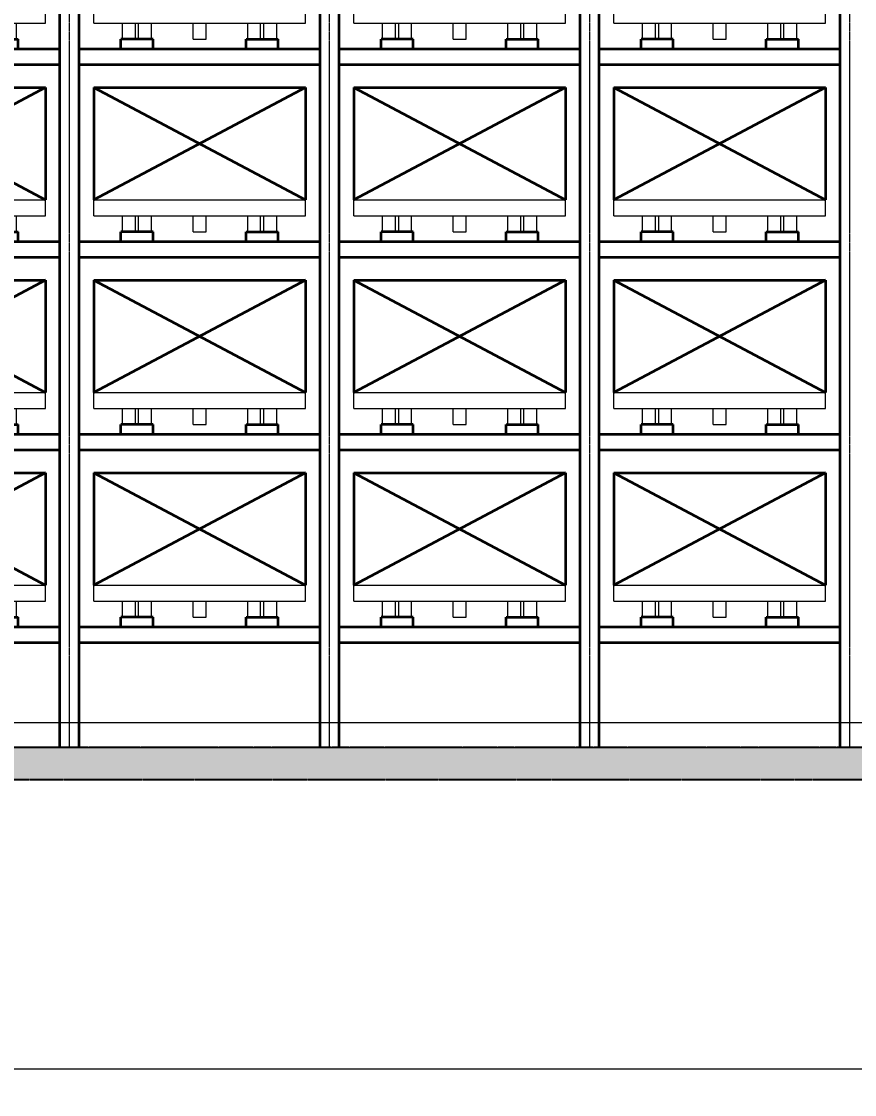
# Model space of a CAD drawing. Header units: millimetres. Extents: x -67280 to 67280, y -47520 to 47520.
# Drawn here: x 1152 to 6342, y 26402 to 33085 of the extents above; entities that cross this region are included whole.
import ezdxf

# ---------------------------------------------------------------- set-up
doc = ezdxf.new("R2010")
doc.units = ezdxf.units.MM
doc.linetypes.add('双点画线', pattern=[22, 12, -2, 2, -2, 2, -2])
doc.linetypes.add('点画线', pattern=[18, 12, -2, 2, -2])
doc.layers.get('0').update_dxf_attribs({"lineweight": 35})
for name, color, linetype, lineweight in [('7', 30, '双点画线', 18), ('ACADCAXA细实线层', 3, 'Continuous', 18), ('ACAD细实线', 2, 'Continuous', 18), ('EB0', 7, 'Continuous', 35), ('中心线层', 1, '点画线', 18), ('剖面线层', 6, 'Continuous', 18), ('尺寸线层', 4, 'Continuous', 18), ('标注层AM_5', 3, 'Continuous', 25), ('粗实线层AM_0', 7, 'Continuous', 50)]:
    doc.layers.add(name, color=color, linetype=linetype, lineweight=lineweight)
doc.styles.add('标准', font='', dxfattribs={"width": 0.667})
doc.styles.get('标准').set_extended_font_data('宋体')
doc.dimstyles.new('标准', dxfattribs={"dimscale": 160, "dimtxt": 2, "dimasz": 1, "dimexe": 1, "dimexo": 0, "dimgap": 1, "dimtad": 1, "dimdec": 1, "dimdsep": 46, "dimtxsty": '标准', "dimblk": '_CAXARROW', "dimcen": 0, "dimdle": 2, "dimaunit": 1, "dimadec": 0, "dimazin": 2, "dimtfac": 0.707107, "dimtdec": 3, "dimtmove": 0, "dimatfit": 3, "dimfxl": 0, "dimfrac": 2, "dimtolj": 1, "dimarcsym": 0})

# ---------------------------------------------------------------- blocks, each defined once
blk = doc.blocks.new('*X2')
at = {"layer": '剖面线层', "linetype": 'Continuous', "lineweight": 18}
h = blk.add_hatch(dxfattribs=at)
h.set_pattern_fill('AR-CONC', color=256, style=0)
h.set_pattern_definition([(50, (0, 0), (182.18467, -15.9391), [19.05, -209.55]), (355, (0, 0), (-35.2428, 191.05664), [15.24, -167.64]), (100.451, (15.18, -1.33), (146.9425, 175.1167), [16.19, -178.09]), (46.1842, (0, 50.8), (271.07904, -42.0423), [28.575, -314.325]), (96.6356, (22.6, 47.3), (237.4042, 247.4256), [24.285, -267.135]), (351.184, (0, 50.8), (237.4046, 247.4251), [22.86, -251.46]), (21, (25.4, 38.1), (151.61488, -102.26552), [19.05, -209.55]), (326, (25.4, 38.1), (61.80203, 184.18797), [15.24, -167.64]), (71.4514, (38.03, 29.58), (213.4165, 81.92286), [16.19, -178.09]), (37.5, (0, 0), (3.088603, 84.55504), [0, -165.608, 0, -170.18, 0, -168.275]), (7.5, (0, 0), (66.81966, 100.18057), [0, -97.028, 0, -161.798, 0, -64.135]), (-32.5, (-56.64, 0), (135.590595, -5.728744), [0, -63.5, 0, -198.12, 0, -262.89]), (-42.5, (-82.04, 0), (148.12918, 25.4265), [0, -82.55, 0, -131.572, 0, -186.69])])
h.paths.add_polyline_path([(-66115.6, -100), (-66115.6, 10.6), (-66115.6, 100), (0, 100), (0, -100)], flags=0)
at = {"layer": '7', "linetype": '双点画线', "lineweight": 25}
for p, q in [((0, 100), (-66115.6, 100)), ((-66115.6, -100), (0, -100))]:
    blk.add_line(p, q, dxfattribs=at)
blk = doc.blocks.new('*X92')
at = {"layer": '尺寸线层', "linetype": 'Continuous', "lineweight": 18}
for points in [[(-42288, 26562.1), (-42128, 26582.1), (-42128, 26542.1)], [(16032, 26562.1), (15872, 26582.1), (15872, 26542.1)]]:
    blk.add_hatch(color=0, dxfattribs=at).paths.add_polyline_path(points, flags=0)
at = {"layer": '尺寸线层', "color": 0}
for p, q in [((-42288, 28564.1), (-42288, 26402.1)), ((16032, 28561.1), (16032, 26402.1))]:
    blk.add_line(p, q, dxfattribs=at)
at = {"layer": '尺寸线层', "color": 0, "linetype": 'Continuous', "lineweight": 18}
blk.add_line((-42288, 26562.1), (16032, 26562.1), dxfattribs=at)
at = {"layer": '尺寸线层', "color": 0, "insert": (-14482.8, 26882.1), "char_height": 320, "width": 4210.934, "attachment_point": 5, "line_spacing_factor": 1.15057, "style": '标准'}
blk.add_mtext('\\T1.1;1620*36=58320', dxfattribs=at)
blk = doc.blocks.new('_CAXARROW')
blk.add_hatch(color=0).paths.add_polyline_path([(0, 0), (-1, 0.125), (-1, -0.125)], flags=0)
blk = doc.blocks.new('*X931')
at = {"layer": 'ACADCAXA细实线层', "linetype": 'Continuous', "lineweight": 18}
for p, q in [((0, 100), (0, 200)), ((0, 200), (1320, 200)), ((1320, 100), (1320, 200)), ((0, 100), (1320, 100)), ((180, 0), (180, 100)), ((260, 0), (260, 100)), ((280, 0), (280, 100)), ((360, 0), (360, 100)), ((620, 0), (620, 100)), ((700, 0), (700, 100)), ((960, 0), (960, 100)), ((1040, 0), (1040, 100)), ((1060, 0), (1060, 100)), ((1140, 0), (1140, 100)), ((180, 0), (260, 0)), ((280, 0), (360, 0)), ((620, 0), (700, 0)), ((1040, 0), (960, 0)), ((1060, 0), (1140, 0))]:
    blk.add_line(p, q, dxfattribs=at)
at = {"layer": 'EB0'}
for p, q in [((0, 900), (1320, 900)), ((1320, 900), (0, 200)), ((0, 900), (1320, 200)), ((0, 900), (0, 200)), ((1320, 900), (1320, 200))]:
    blk.add_line(p, q, dxfattribs=at)
blk = doc.blocks.new('*X932')
at = {"layer": 'EB0'}
for p, q in [((260, 100), (260, 160)), ((460, 160), (260, 160)), ((260, 100), (260, 160)), ((460, 160), (260, 160)), ((460, 100), (460, 160)), ((460, 100), (460, 160)), ((1040, 100), (1040, 160)), ((1040, 160), (1240, 160)), ((1040, 100), (1040, 160)), ((1040, 160), (1240, 160)), ((1240, 100), (1240, 160)), ((1240, 100), (1240, 160)), ((0, 100), (1500, 100)), ((1500, 0), (0, 0))]:
    blk.add_line(p, q, dxfattribs=at)
at = {"layer": '标注层AM_5'}
for p, q in [((0, 100), (1500, 100)), ((1500, 100), (0, 100)), ((0, 0), (1500, 0))]:
    blk.add_line(p, q, dxfattribs=at)
blk = doc.blocks.new('*X933')
at = {"layer": 'ACADCAXA细实线层', "linetype": 'Continuous', "lineweight": 18}
for p, q in [((0, 100), (0, 200)), ((0, 200), (1320, 200)), ((1320, 100), (1320, 200)), ((0, 100), (1320, 100)), ((180, 0), (180, 100)), ((260, 0), (260, 100)), ((280, 0), (280, 100)), ((360, 0), (360, 100)), ((620, 0), (620, 100)), ((700, 0), (700, 100)), ((960, 0), (960, 100)), ((1040, 0), (1040, 100)), ((1060, 0), (1060, 100)), ((1140, 0), (1140, 100)), ((180, 0), (260, 0)), ((280, 0), (360, 0)), ((620, 0), (700, 0)), ((1040, 0), (960, 0)), ((1060, 0), (1140, 0))]:
    blk.add_line(p, q, dxfattribs=at)
at = {"layer": 'EB0'}
for p, q in [((0, 900), (1320, 900)), ((1320, 900), (0, 200)), ((0, 900), (1320, 200)), ((0, 900), (0, 200)), ((1320, 900), (1320, 200))]:
    blk.add_line(p, q, dxfattribs=at)
blk = doc.blocks.new('*X934')
at = {"layer": 'EB0'}
for p, q in [((260, 100), (260, 160)), ((460, 160), (260, 160)), ((260, 100), (260, 160)), ((460, 160), (260, 160)), ((460, 100), (460, 160)), ((460, 100), (460, 160)), ((1040, 100), (1040, 160)), ((1040, 160), (1240, 160)), ((1040, 100), (1040, 160)), ((1040, 160), (1240, 160)), ((1240, 100), (1240, 160)), ((1240, 100), (1240, 160)), ((0, 100), (1500, 100)), ((1500, 0), (0, 0))]:
    blk.add_line(p, q, dxfattribs=at)
at = {"layer": '标注层AM_5'}
for p, q in [((0, 100), (1500, 100)), ((1500, 100), (0, 100)), ((0, 0), (1500, 0))]:
    blk.add_line(p, q, dxfattribs=at)
blk = doc.blocks.new('*X935')
at = {"layer": 'ACADCAXA细实线层', "linetype": 'Continuous', "lineweight": 18}
for p, q in [((0, 100), (0, 200)), ((0, 200), (1320, 200)), ((1320, 100), (1320, 200)), ((0, 100), (1320, 100)), ((180, 0), (180, 100)), ((260, 0), (260, 100)), ((280, 0), (280, 100)), ((360, 0), (360, 100)), ((620, 0), (620, 100)), ((700, 0), (700, 100)), ((960, 0), (960, 100)), ((1040, 0), (1040, 100)), ((1060, 0), (1060, 100)), ((1140, 0), (1140, 100)), ((180, 0), (260, 0)), ((280, 0), (360, 0)), ((620, 0), (700, 0)), ((1040, 0), (960, 0)), ((1060, 0), (1140, 0))]:
    blk.add_line(p, q, dxfattribs=at)
at = {"layer": 'EB0'}
for p, q in [((0, 900), (1320, 900)), ((1320, 900), (0, 200)), ((0, 900), (1320, 200)), ((0, 900), (0, 200)), ((1320, 900), (1320, 200))]:
    blk.add_line(p, q, dxfattribs=at)
blk = doc.blocks.new('*X936')
at = {"layer": 'EB0'}
for p, q in [((260, 100), (260, 160)), ((460, 160), (260, 160)), ((260, 100), (260, 160)), ((460, 160), (260, 160)), ((460, 100), (460, 160)), ((460, 100), (460, 160)), ((1040, 100), (1040, 160)), ((1040, 160), (1240, 160)), ((1040, 100), (1040, 160)), ((1040, 160), (1240, 160)), ((1240, 100), (1240, 160)), ((1240, 100), (1240, 160)), ((0, 100), (1500, 100)), ((1500, 0), (0, 0))]:
    blk.add_line(p, q, dxfattribs=at)
at = {"layer": '标注层AM_5'}
for p, q in [((0, 100), (1500, 100)), ((1500, 100), (0, 100)), ((0, 0), (1500, 0))]:
    blk.add_line(p, q, dxfattribs=at)
blk = doc.blocks.new('*X937')
at = {"layer": 'ACADCAXA细实线层', "linetype": 'Continuous', "lineweight": 18}
for p, q in [((0, 100), (0, 200)), ((0, 200), (1320, 200)), ((1320, 100), (1320, 200)), ((0, 100), (1320, 100)), ((180, 0), (180, 100)), ((260, 0), (260, 100)), ((280, 0), (280, 100)), ((360, 0), (360, 100)), ((620, 0), (620, 100)), ((700, 0), (700, 100)), ((960, 0), (960, 100)), ((1040, 0), (1040, 100)), ((1060, 0), (1060, 100)), ((1140, 0), (1140, 100)), ((180, 0), (260, 0)), ((280, 0), (360, 0)), ((620, 0), (700, 0)), ((1040, 0), (960, 0)), ((1060, 0), (1140, 0))]:
    blk.add_line(p, q, dxfattribs=at)
at = {"layer": 'EB0'}
for p, q in [((0, 900), (1320, 900)), ((1320, 900), (0, 200)), ((0, 900), (1320, 200)), ((0, 900), (0, 200)), ((1320, 900), (1320, 200))]:
    blk.add_line(p, q, dxfattribs=at)
blk = doc.blocks.new('*X938')
at = {"layer": 'EB0'}
for p, q in [((260, 100), (260, 160)), ((460, 160), (260, 160)), ((260, 100), (260, 160)), ((460, 160), (260, 160)), ((460, 100), (460, 160)), ((460, 100), (460, 160)), ((1040, 100), (1040, 160)), ((1040, 160), (1240, 160)), ((1040, 100), (1040, 160)), ((1040, 160), (1240, 160)), ((1240, 100), (1240, 160)), ((1240, 100), (1240, 160)), ((0, 100), (1500, 100)), ((1500, 0), (0, 0))]:
    blk.add_line(p, q, dxfattribs=at)
at = {"layer": '标注层AM_5'}
for p, q in [((0, 100), (1500, 100)), ((1500, 100), (0, 100)), ((0, 0), (1500, 0))]:
    blk.add_line(p, q, dxfattribs=at)
blk = doc.blocks.new('*X930')
at = {"layer": 'EB0'}
for p, q in [((1620, 0), (1620, 11200)), ((1740, 0), (1740, 11200))]:
    blk.add_line(p, q, dxfattribs=at)
at = {"layer": '中心线层'}
blk.add_line((1680, -3), (1680, 11203), dxfattribs=at)
at = {"layer": 'EB0'}
for name, p in [('*X937', (210, 4410)), ('*X935', (210, 3210)), ('*X933', (210, 2010)), ('*X931', (210, 810))]:
    blk.add_blockref(name, p, dxfattribs=at)
at = {"layer": '粗实线层AM_0'}
for name, p in [('*X938', (120, 4250)), ('*X936', (120, 3050)), ('*X934', (120, 1850)), ('*X932', (120, 650))]:
    blk.add_blockref(name, p, dxfattribs=at)
blk = doc.blocks.new('*X948')
at = {"layer": 'ACADCAXA细实线层', "linetype": 'Continuous', "lineweight": 18}
for p, q in [((0, 100), (0, 200)), ((0, 200), (1320, 200)), ((1320, 100), (1320, 200)), ((0, 100), (1320, 100)), ((180, 0), (180, 100)), ((260, 0), (260, 100)), ((280, 0), (280, 100)), ((360, 0), (360, 100)), ((620, 0), (620, 100)), ((700, 0), (700, 100)), ((960, 0), (960, 100)), ((1040, 0), (1040, 100)), ((1060, 0), (1060, 100)), ((1140, 0), (1140, 100)), ((180, 0), (260, 0)), ((280, 0), (360, 0)), ((620, 0), (700, 0)), ((1040, 0), (960, 0)), ((1060, 0), (1140, 0))]:
    blk.add_line(p, q, dxfattribs=at)
at = {"layer": 'EB0'}
for p, q in [((0, 900), (1320, 900)), ((1320, 900), (0, 200)), ((0, 900), (1320, 200)), ((0, 900), (0, 200)), ((1320, 900), (1320, 200))]:
    blk.add_line(p, q, dxfattribs=at)
blk = doc.blocks.new('*X949')
at = {"layer": 'EB0'}
for p, q in [((260, 100), (260, 160)), ((460, 160), (260, 160)), ((260, 100), (260, 160)), ((460, 160), (260, 160)), ((460, 100), (460, 160)), ((460, 100), (460, 160)), ((1040, 100), (1040, 160)), ((1040, 160), (1240, 160)), ((1040, 100), (1040, 160)), ((1040, 160), (1240, 160)), ((1240, 100), (1240, 160)), ((1240, 100), (1240, 160)), ((0, 100), (1500, 100)), ((1500, 0), (0, 0))]:
    blk.add_line(p, q, dxfattribs=at)
at = {"layer": '标注层AM_5'}
for p, q in [((0, 100), (1500, 100)), ((1500, 100), (0, 100)), ((0, 0), (1500, 0))]:
    blk.add_line(p, q, dxfattribs=at)
blk = doc.blocks.new('*X950')
at = {"layer": 'ACADCAXA细实线层', "linetype": 'Continuous', "lineweight": 18}
for p, q in [((0, 100), (0, 200)), ((0, 200), (1320, 200)), ((1320, 100), (1320, 200)), ((0, 100), (1320, 100)), ((180, 0), (180, 100)), ((260, 0), (260, 100)), ((280, 0), (280, 100)), ((360, 0), (360, 100)), ((620, 0), (620, 100)), ((700, 0), (700, 100)), ((960, 0), (960, 100)), ((1040, 0), (1040, 100)), ((1060, 0), (1060, 100)), ((1140, 0), (1140, 100)), ((180, 0), (260, 0)), ((280, 0), (360, 0)), ((620, 0), (700, 0)), ((1040, 0), (960, 0)), ((1060, 0), (1140, 0))]:
    blk.add_line(p, q, dxfattribs=at)
at = {"layer": 'EB0'}
for p, q in [((0, 900), (1320, 900)), ((1320, 900), (0, 200)), ((0, 900), (1320, 200)), ((0, 900), (0, 200)), ((1320, 900), (1320, 200))]:
    blk.add_line(p, q, dxfattribs=at)
blk = doc.blocks.new('*X951')
at = {"layer": 'EB0'}
for p, q in [((260, 100), (260, 160)), ((460, 160), (260, 160)), ((260, 100), (260, 160)), ((460, 160), (260, 160)), ((460, 100), (460, 160)), ((460, 100), (460, 160)), ((1040, 100), (1040, 160)), ((1040, 160), (1240, 160)), ((1040, 100), (1040, 160)), ((1040, 160), (1240, 160)), ((1240, 100), (1240, 160)), ((1240, 100), (1240, 160)), ((0, 100), (1500, 100)), ((1500, 0), (0, 0))]:
    blk.add_line(p, q, dxfattribs=at)
at = {"layer": '标注层AM_5'}
for p, q in [((0, 100), (1500, 100)), ((1500, 100), (0, 100)), ((0, 0), (1500, 0))]:
    blk.add_line(p, q, dxfattribs=at)
blk = doc.blocks.new('*X952')
at = {"layer": 'ACADCAXA细实线层', "linetype": 'Continuous', "lineweight": 18}
for p, q in [((0, 100), (0, 200)), ((0, 200), (1320, 200)), ((1320, 100), (1320, 200)), ((0, 100), (1320, 100)), ((180, 0), (180, 100)), ((260, 0), (260, 100)), ((280, 0), (280, 100)), ((360, 0), (360, 100)), ((620, 0), (620, 100)), ((700, 0), (700, 100)), ((960, 0), (960, 100)), ((1040, 0), (1040, 100)), ((1060, 0), (1060, 100)), ((1140, 0), (1140, 100)), ((180, 0), (260, 0)), ((280, 0), (360, 0)), ((620, 0), (700, 0)), ((1040, 0), (960, 0)), ((1060, 0), (1140, 0))]:
    blk.add_line(p, q, dxfattribs=at)
at = {"layer": 'EB0'}
for p, q in [((0, 900), (1320, 900)), ((1320, 900), (0, 200)), ((0, 900), (1320, 200)), ((0, 900), (0, 200)), ((1320, 900), (1320, 200))]:
    blk.add_line(p, q, dxfattribs=at)
blk = doc.blocks.new('*X953')
at = {"layer": 'EB0'}
for p, q in [((260, 100), (260, 160)), ((460, 160), (260, 160)), ((260, 100), (260, 160)), ((460, 160), (260, 160)), ((460, 100), (460, 160)), ((460, 100), (460, 160)), ((1040, 100), (1040, 160)), ((1040, 160), (1240, 160)), ((1040, 100), (1040, 160)), ((1040, 160), (1240, 160)), ((1240, 100), (1240, 160)), ((1240, 100), (1240, 160)), ((0, 100), (1500, 100)), ((1500, 0), (0, 0))]:
    blk.add_line(p, q, dxfattribs=at)
at = {"layer": '标注层AM_5'}
for p, q in [((0, 100), (1500, 100)), ((1500, 100), (0, 100)), ((0, 0), (1500, 0))]:
    blk.add_line(p, q, dxfattribs=at)
blk = doc.blocks.new('*X954')
at = {"layer": 'ACADCAXA细实线层', "linetype": 'Continuous', "lineweight": 18}
for p, q in [((0, 100), (0, 200)), ((0, 200), (1320, 200)), ((1320, 100), (1320, 200)), ((0, 100), (1320, 100)), ((180, 0), (180, 100)), ((260, 0), (260, 100)), ((280, 0), (280, 100)), ((360, 0), (360, 100)), ((620, 0), (620, 100)), ((700, 0), (700, 100)), ((960, 0), (960, 100)), ((1040, 0), (1040, 100)), ((1060, 0), (1060, 100)), ((1140, 0), (1140, 100)), ((180, 0), (260, 0)), ((280, 0), (360, 0)), ((620, 0), (700, 0)), ((1040, 0), (960, 0)), ((1060, 0), (1140, 0))]:
    blk.add_line(p, q, dxfattribs=at)
at = {"layer": 'EB0'}
for p, q in [((0, 900), (1320, 900)), ((1320, 900), (0, 200)), ((0, 900), (1320, 200)), ((0, 900), (0, 200)), ((1320, 900), (1320, 200))]:
    blk.add_line(p, q, dxfattribs=at)
blk = doc.blocks.new('*X955')
at = {"layer": 'EB0'}
for p, q in [((260, 100), (260, 160)), ((460, 160), (260, 160)), ((260, 100), (260, 160)), ((460, 160), (260, 160)), ((460, 100), (460, 160)), ((460, 100), (460, 160)), ((1040, 100), (1040, 160)), ((1040, 160), (1240, 160)), ((1040, 100), (1040, 160)), ((1040, 160), (1240, 160)), ((1240, 100), (1240, 160)), ((1240, 100), (1240, 160)), ((0, 100), (1500, 100)), ((1500, 0), (0, 0))]:
    blk.add_line(p, q, dxfattribs=at)
at = {"layer": '标注层AM_5'}
for p, q in [((0, 100), (1500, 100)), ((1500, 100), (0, 100)), ((0, 0), (1500, 0))]:
    blk.add_line(p, q, dxfattribs=at)
blk = doc.blocks.new('*X947')
at = {"layer": 'EB0'}
for p, q in [((0, 0), (0, 11200)), ((120, 0), (120, 11200)), ((1620, 0), (1620, 11200)), ((1740, 0), (1740, 11200))]:
    blk.add_line(p, q, dxfattribs=at)
at = {"layer": '中心线层'}
for p, q in [((60, -3), (60, 11203)), ((1680, -3), (1680, 11203))]:
    blk.add_line(p, q, dxfattribs=at)
at = {"layer": 'EB0'}
for name, p in [('*X954', (210, 4410)), ('*X952', (210, 3210)), ('*X950', (210, 2010)), ('*X948', (210, 810))]:
    blk.add_blockref(name, p, dxfattribs=at)
at = {"layer": '粗实线层AM_0'}
for name, p in [('*X955', (120, 4250)), ('*X953', (120, 3050)), ('*X951', (120, 1850)), ('*X949', (120, 650))]:
    blk.add_blockref(name, p, dxfattribs=at)
blk = doc.blocks.new('*X965')
at = {"layer": 'ACADCAXA细实线层', "linetype": 'Continuous', "lineweight": 18}
for p, q in [((0, 100), (0, 200)), ((0, 200), (1320, 200)), ((1320, 100), (1320, 200)), ((0, 100), (1320, 100)), ((180, 0), (180, 100)), ((260, 0), (260, 100)), ((280, 0), (280, 100)), ((360, 0), (360, 100)), ((620, 0), (620, 100)), ((700, 0), (700, 100)), ((960, 0), (960, 100)), ((1040, 0), (1040, 100)), ((1060, 0), (1060, 100)), ((1140, 0), (1140, 100)), ((180, 0), (260, 0)), ((280, 0), (360, 0)), ((620, 0), (700, 0)), ((1040, 0), (960, 0)), ((1060, 0), (1140, 0))]:
    blk.add_line(p, q, dxfattribs=at)
at = {"layer": 'EB0'}
for p, q in [((0, 900), (1320, 900)), ((1320, 900), (0, 200)), ((0, 900), (1320, 200)), ((0, 900), (0, 200)), ((1320, 900), (1320, 200))]:
    blk.add_line(p, q, dxfattribs=at)
blk = doc.blocks.new('*X966')
at = {"layer": 'EB0'}
for p, q in [((260, 100), (260, 160)), ((460, 160), (260, 160)), ((260, 100), (260, 160)), ((460, 160), (260, 160)), ((460, 100), (460, 160)), ((460, 100), (460, 160)), ((1040, 100), (1040, 160)), ((1040, 160), (1240, 160)), ((1040, 100), (1040, 160)), ((1040, 160), (1240, 160)), ((1240, 100), (1240, 160)), ((1240, 100), (1240, 160)), ((0, 100), (1500, 100)), ((1500, 0), (0, 0))]:
    blk.add_line(p, q, dxfattribs=at)
at = {"layer": '标注层AM_5'}
for p, q in [((0, 100), (1500, 100)), ((1500, 100), (0, 100)), ((0, 0), (1500, 0))]:
    blk.add_line(p, q, dxfattribs=at)
blk = doc.blocks.new('*X967')
at = {"layer": 'ACADCAXA细实线层', "linetype": 'Continuous', "lineweight": 18}
for p, q in [((0, 100), (0, 200)), ((0, 200), (1320, 200)), ((1320, 100), (1320, 200)), ((0, 100), (1320, 100)), ((180, 0), (180, 100)), ((260, 0), (260, 100)), ((280, 0), (280, 100)), ((360, 0), (360, 100)), ((620, 0), (620, 100)), ((700, 0), (700, 100)), ((960, 0), (960, 100)), ((1040, 0), (1040, 100)), ((1060, 0), (1060, 100)), ((1140, 0), (1140, 100)), ((180, 0), (260, 0)), ((280, 0), (360, 0)), ((620, 0), (700, 0)), ((1040, 0), (960, 0)), ((1060, 0), (1140, 0))]:
    blk.add_line(p, q, dxfattribs=at)
at = {"layer": 'EB0'}
for p, q in [((0, 900), (1320, 900)), ((1320, 900), (0, 200)), ((0, 900), (1320, 200)), ((0, 900), (0, 200)), ((1320, 900), (1320, 200))]:
    blk.add_line(p, q, dxfattribs=at)
blk = doc.blocks.new('*X968')
at = {"layer": 'EB0'}
for p, q in [((260, 100), (260, 160)), ((460, 160), (260, 160)), ((260, 100), (260, 160)), ((460, 160), (260, 160)), ((460, 100), (460, 160)), ((460, 100), (460, 160)), ((1040, 100), (1040, 160)), ((1040, 160), (1240, 160)), ((1040, 100), (1040, 160)), ((1040, 160), (1240, 160)), ((1240, 100), (1240, 160)), ((1240, 100), (1240, 160)), ((0, 100), (1500, 100)), ((1500, 0), (0, 0))]:
    blk.add_line(p, q, dxfattribs=at)
at = {"layer": '标注层AM_5'}
for p, q in [((0, 100), (1500, 100)), ((1500, 100), (0, 100)), ((0, 0), (1500, 0))]:
    blk.add_line(p, q, dxfattribs=at)
blk = doc.blocks.new('*X969')
at = {"layer": 'ACADCAXA细实线层', "linetype": 'Continuous', "lineweight": 18}
for p, q in [((0, 100), (0, 200)), ((0, 200), (1320, 200)), ((1320, 100), (1320, 200)), ((0, 100), (1320, 100)), ((180, 0), (180, 100)), ((260, 0), (260, 100)), ((280, 0), (280, 100)), ((360, 0), (360, 100)), ((620, 0), (620, 100)), ((700, 0), (700, 100)), ((960, 0), (960, 100)), ((1040, 0), (1040, 100)), ((1060, 0), (1060, 100)), ((1140, 0), (1140, 100)), ((180, 0), (260, 0)), ((280, 0), (360, 0)), ((620, 0), (700, 0)), ((1040, 0), (960, 0)), ((1060, 0), (1140, 0))]:
    blk.add_line(p, q, dxfattribs=at)
at = {"layer": 'EB0'}
for p, q in [((0, 900), (1320, 900)), ((1320, 900), (0, 200)), ((0, 900), (1320, 200)), ((0, 900), (0, 200)), ((1320, 900), (1320, 200))]:
    blk.add_line(p, q, dxfattribs=at)
blk = doc.blocks.new('*X970')
at = {"layer": 'EB0'}
for p, q in [((260, 100), (260, 160)), ((460, 160), (260, 160)), ((260, 100), (260, 160)), ((460, 160), (260, 160)), ((460, 100), (460, 160)), ((460, 100), (460, 160)), ((1040, 100), (1040, 160)), ((1040, 160), (1240, 160)), ((1040, 100), (1040, 160)), ((1040, 160), (1240, 160)), ((1240, 100), (1240, 160)), ((1240, 100), (1240, 160)), ((0, 100), (1500, 100)), ((1500, 0), (0, 0))]:
    blk.add_line(p, q, dxfattribs=at)
at = {"layer": '标注层AM_5'}
for p, q in [((0, 100), (1500, 100)), ((1500, 100), (0, 100)), ((0, 0), (1500, 0))]:
    blk.add_line(p, q, dxfattribs=at)
blk = doc.blocks.new('*X971')
at = {"layer": 'ACADCAXA细实线层', "linetype": 'Continuous', "lineweight": 18}
for p, q in [((0, 100), (0, 200)), ((0, 200), (1320, 200)), ((1320, 100), (1320, 200)), ((0, 100), (1320, 100)), ((180, 0), (180, 100)), ((260, 0), (260, 100)), ((280, 0), (280, 100)), ((360, 0), (360, 100)), ((620, 0), (620, 100)), ((700, 0), (700, 100)), ((960, 0), (960, 100)), ((1040, 0), (1040, 100)), ((1060, 0), (1060, 100)), ((1140, 0), (1140, 100)), ((180, 0), (260, 0)), ((280, 0), (360, 0)), ((620, 0), (700, 0)), ((1040, 0), (960, 0)), ((1060, 0), (1140, 0))]:
    blk.add_line(p, q, dxfattribs=at)
at = {"layer": 'EB0'}
for p, q in [((0, 900), (1320, 900)), ((1320, 900), (0, 200)), ((0, 900), (1320, 200)), ((0, 900), (0, 200)), ((1320, 900), (1320, 200))]:
    blk.add_line(p, q, dxfattribs=at)
blk = doc.blocks.new('*X972')
at = {"layer": 'EB0'}
for p, q in [((260, 100), (260, 160)), ((460, 160), (260, 160)), ((260, 100), (260, 160)), ((460, 160), (260, 160)), ((460, 100), (460, 160)), ((460, 100), (460, 160)), ((1040, 100), (1040, 160)), ((1040, 160), (1240, 160)), ((1040, 100), (1040, 160)), ((1040, 160), (1240, 160)), ((1240, 100), (1240, 160)), ((1240, 100), (1240, 160)), ((0, 100), (1500, 100)), ((1500, 0), (0, 0))]:
    blk.add_line(p, q, dxfattribs=at)
at = {"layer": '标注层AM_5'}
for p, q in [((0, 100), (1500, 100)), ((1500, 100), (0, 100)), ((0, 0), (1500, 0))]:
    blk.add_line(p, q, dxfattribs=at)
blk = doc.blocks.new('*X964')
at = {"layer": 'EB0'}
for p, q in [((0, 0), (0, 11200)), ((120, 0), (120, 11200)), ((1620, 0), (1620, 11200)), ((1740, 0), (1740, 11200))]:
    blk.add_line(p, q, dxfattribs=at)
at = {"layer": '中心线层'}
for p, q in [((60, -3), (60, 11203)), ((1680, -3), (1680, 11203))]:
    blk.add_line(p, q, dxfattribs=at)
at = {"layer": 'EB0'}
for name, p in [('*X971', (210, 4410)), ('*X969', (210, 3210)), ('*X967', (210, 2010)), ('*X965', (210, 810))]:
    blk.add_blockref(name, p, dxfattribs=at)
at = {"layer": '粗实线层AM_0'}
for name, p in [('*X972', (120, 4250)), ('*X970', (120, 3050)), ('*X968', (120, 1850)), ('*X966', (120, 650))]:
    blk.add_blockref(name, p, dxfattribs=at)
blk = doc.blocks.new('*X982')
at = {"layer": 'ACADCAXA细实线层', "linetype": 'Continuous', "lineweight": 18}
for p, q in [((0, 100), (0, 200)), ((0, 200), (1320, 200)), ((1320, 100), (1320, 200)), ((0, 100), (1320, 100)), ((180, 0), (180, 100)), ((260, 0), (260, 100)), ((280, 0), (280, 100)), ((360, 0), (360, 100)), ((620, 0), (620, 100)), ((700, 0), (700, 100)), ((960, 0), (960, 100)), ((1040, 0), (1040, 100)), ((1060, 0), (1060, 100)), ((1140, 0), (1140, 100)), ((180, 0), (260, 0)), ((280, 0), (360, 0)), ((620, 0), (700, 0)), ((1040, 0), (960, 0)), ((1060, 0), (1140, 0))]:
    blk.add_line(p, q, dxfattribs=at)
at = {"layer": 'EB0'}
for p, q in [((0, 900), (1320, 900)), ((1320, 900), (0, 200)), ((0, 900), (1320, 200)), ((0, 900), (0, 200)), ((1320, 900), (1320, 200))]:
    blk.add_line(p, q, dxfattribs=at)
blk = doc.blocks.new('*X983')
at = {"layer": 'EB0'}
for p, q in [((260, 100), (260, 160)), ((460, 160), (260, 160)), ((260, 100), (260, 160)), ((460, 160), (260, 160)), ((460, 100), (460, 160)), ((460, 100), (460, 160)), ((1040, 100), (1040, 160)), ((1040, 160), (1240, 160)), ((1040, 100), (1040, 160)), ((1040, 160), (1240, 160)), ((1240, 100), (1240, 160)), ((1240, 100), (1240, 160)), ((0, 100), (1500, 100)), ((1500, 0), (0, 0))]:
    blk.add_line(p, q, dxfattribs=at)
at = {"layer": '标注层AM_5'}
for p, q in [((0, 100), (1500, 100)), ((1500, 100), (0, 100)), ((0, 0), (1500, 0))]:
    blk.add_line(p, q, dxfattribs=at)
blk = doc.blocks.new('*X984')
at = {"layer": 'ACADCAXA细实线层', "linetype": 'Continuous', "lineweight": 18}
for p, q in [((0, 100), (0, 200)), ((0, 200), (1320, 200)), ((1320, 100), (1320, 200)), ((0, 100), (1320, 100)), ((180, 0), (180, 100)), ((260, 0), (260, 100)), ((280, 0), (280, 100)), ((360, 0), (360, 100)), ((620, 0), (620, 100)), ((700, 0), (700, 100)), ((960, 0), (960, 100)), ((1040, 0), (1040, 100)), ((1060, 0), (1060, 100)), ((1140, 0), (1140, 100)), ((180, 0), (260, 0)), ((280, 0), (360, 0)), ((620, 0), (700, 0)), ((1040, 0), (960, 0)), ((1060, 0), (1140, 0))]:
    blk.add_line(p, q, dxfattribs=at)
at = {"layer": 'EB0'}
for p, q in [((0, 900), (1320, 900)), ((1320, 900), (0, 200)), ((0, 900), (1320, 200)), ((0, 900), (0, 200)), ((1320, 900), (1320, 200))]:
    blk.add_line(p, q, dxfattribs=at)
blk = doc.blocks.new('*X985')
at = {"layer": 'EB0'}
for p, q in [((260, 100), (260, 160)), ((460, 160), (260, 160)), ((260, 100), (260, 160)), ((460, 160), (260, 160)), ((460, 100), (460, 160)), ((460, 100), (460, 160)), ((1040, 100), (1040, 160)), ((1040, 160), (1240, 160)), ((1040, 100), (1040, 160)), ((1040, 160), (1240, 160)), ((1240, 100), (1240, 160)), ((1240, 100), (1240, 160)), ((0, 100), (1500, 100)), ((1500, 0), (0, 0))]:
    blk.add_line(p, q, dxfattribs=at)
at = {"layer": '标注层AM_5'}
for p, q in [((0, 100), (1500, 100)), ((1500, 100), (0, 100)), ((0, 0), (1500, 0))]:
    blk.add_line(p, q, dxfattribs=at)
blk = doc.blocks.new('*X986')
at = {"layer": 'ACADCAXA细实线层', "linetype": 'Continuous', "lineweight": 18}
for p, q in [((0, 100), (0, 200)), ((0, 200), (1320, 200)), ((1320, 100), (1320, 200)), ((0, 100), (1320, 100)), ((180, 0), (180, 100)), ((260, 0), (260, 100)), ((280, 0), (280, 100)), ((360, 0), (360, 100)), ((620, 0), (620, 100)), ((700, 0), (700, 100)), ((960, 0), (960, 100)), ((1040, 0), (1040, 100)), ((1060, 0), (1060, 100)), ((1140, 0), (1140, 100)), ((180, 0), (260, 0)), ((280, 0), (360, 0)), ((620, 0), (700, 0)), ((1040, 0), (960, 0)), ((1060, 0), (1140, 0))]:
    blk.add_line(p, q, dxfattribs=at)
at = {"layer": 'EB0'}
for p, q in [((0, 900), (1320, 900)), ((1320, 900), (0, 200)), ((0, 900), (1320, 200)), ((0, 900), (0, 200)), ((1320, 900), (1320, 200))]:
    blk.add_line(p, q, dxfattribs=at)
blk = doc.blocks.new('*X987')
at = {"layer": 'EB0'}
for p, q in [((260, 100), (260, 160)), ((460, 160), (260, 160)), ((260, 100), (260, 160)), ((460, 160), (260, 160)), ((460, 100), (460, 160)), ((460, 100), (460, 160)), ((1040, 100), (1040, 160)), ((1040, 160), (1240, 160)), ((1040, 100), (1040, 160)), ((1040, 160), (1240, 160)), ((1240, 100), (1240, 160)), ((1240, 100), (1240, 160)), ((0, 100), (1500, 100)), ((1500, 0), (0, 0))]:
    blk.add_line(p, q, dxfattribs=at)
at = {"layer": '标注层AM_5'}
for p, q in [((0, 100), (1500, 100)), ((1500, 100), (0, 100)), ((0, 0), (1500, 0))]:
    blk.add_line(p, q, dxfattribs=at)
blk = doc.blocks.new('*X988')
at = {"layer": 'ACADCAXA细实线层', "linetype": 'Continuous', "lineweight": 18}
for p, q in [((0, 100), (0, 200)), ((0, 200), (1320, 200)), ((1320, 100), (1320, 200)), ((0, 100), (1320, 100)), ((180, 0), (180, 100)), ((260, 0), (260, 100)), ((280, 0), (280, 100)), ((360, 0), (360, 100)), ((620, 0), (620, 100)), ((700, 0), (700, 100)), ((960, 0), (960, 100)), ((1040, 0), (1040, 100)), ((1060, 0), (1060, 100)), ((1140, 0), (1140, 100)), ((180, 0), (260, 0)), ((280, 0), (360, 0)), ((620, 0), (700, 0)), ((1040, 0), (960, 0)), ((1060, 0), (1140, 0))]:
    blk.add_line(p, q, dxfattribs=at)
at = {"layer": 'EB0'}
for p, q in [((0, 900), (1320, 900)), ((1320, 900), (0, 200)), ((0, 900), (1320, 200)), ((0, 900), (0, 200)), ((1320, 900), (1320, 200))]:
    blk.add_line(p, q, dxfattribs=at)
blk = doc.blocks.new('*X989')
at = {"layer": 'EB0'}
for p, q in [((260, 100), (260, 160)), ((460, 160), (260, 160)), ((260, 100), (260, 160)), ((460, 160), (260, 160)), ((460, 100), (460, 160)), ((460, 100), (460, 160)), ((1040, 100), (1040, 160)), ((1040, 160), (1240, 160)), ((1040, 100), (1040, 160)), ((1040, 160), (1240, 160)), ((1240, 100), (1240, 160)), ((1240, 100), (1240, 160)), ((0, 100), (1500, 100)), ((1500, 0), (0, 0))]:
    blk.add_line(p, q, dxfattribs=at)
at = {"layer": '标注层AM_5'}
for p, q in [((0, 100), (1500, 100)), ((1500, 100), (0, 100)), ((0, 0), (1500, 0))]:
    blk.add_line(p, q, dxfattribs=at)
blk = doc.blocks.new('*X981')
at = {"layer": 'EB0'}
for p, q in [((0, 0), (0, 11200)), ((120, 0), (120, 11200)), ((1620, 0), (1620, 11200))]:
    blk.add_line(p, q, dxfattribs=at)
at = {"layer": '中心线层'}
for p, q in [((60, -3), (60, 11203)), ((1680, -3), (1680, 11203))]:
    blk.add_line(p, q, dxfattribs=at)
at = {"layer": 'EB0'}
for name, p in [('*X988', (210, 4410)), ('*X986', (210, 3210)), ('*X984', (210, 2010)), ('*X982', (210, 810))]:
    blk.add_blockref(name, p, dxfattribs=at)
at = {"layer": '粗实线层AM_0'}
for name, p in [('*X989', (120, 4250)), ('*X987', (120, 3050)), ('*X985', (120, 1850)), ('*X983', (120, 650))]:
    blk.add_blockref(name, p, dxfattribs=at)
blk = doc.blocks.new('*X998')
at = {"layer": 'EB0'}
blk.add_line((0, 0), (0, 11200), dxfattribs=at)
at = {"layer": '中心线层'}
blk.add_line((60, -3), (60, 11203), dxfattribs=at)
blk = doc.blocks.new('*X1308')
at = {"layer": '尺寸线层'}
for p, q in [((-4.6, 77.5), (66111, 77.5)), ((-4.6, -77.5), (66111, -77.5))]:
    blk.add_line(p, q, dxfattribs=at)

msp = doc.modelspace()

# ---------------------------------------------------------------- block references
at = {"layer": 'ACAD细实线'}
msp.add_blockref('*X2', (20150.657, 28464.126), dxfattribs=at)
at = {"layer": '尺寸线层'}
for name, p in [('*X930', (-227.969, 28564.126)), ('*X947', (1392.031, 28564.126)), ('*X964', (3012.031, 28564.126)), ('*X981', (4632.031, 28564.126)), ('*X998', (6252.031, 28564.126)), ('*X1308', (-45960.324, 28641.626))]:
    msp.add_blockref(name, p, dxfattribs=at)

# ---------------------------------------------------------------- dimensions: what is measured, and where the dimension line sits
dim = msp.add_linear_dim(base=(16032.031, 26562.137), p1=(-42287.969, 28564.126), p2=(16032.031, 28561.126), dimstyle='标准', override={"dimpost": '1620*36=<>', "dimsah": 1, "dimtfill": 1, "dimtzin": 8}, dxfattribs=at)
dim.commit()
dim.dimension.update_dxf_attribs({"geometry": '*X92', "text_midpoint": (-14482.802, 26562.137), "dimtype": 160})

doc.saveas('drawing.dxf')
